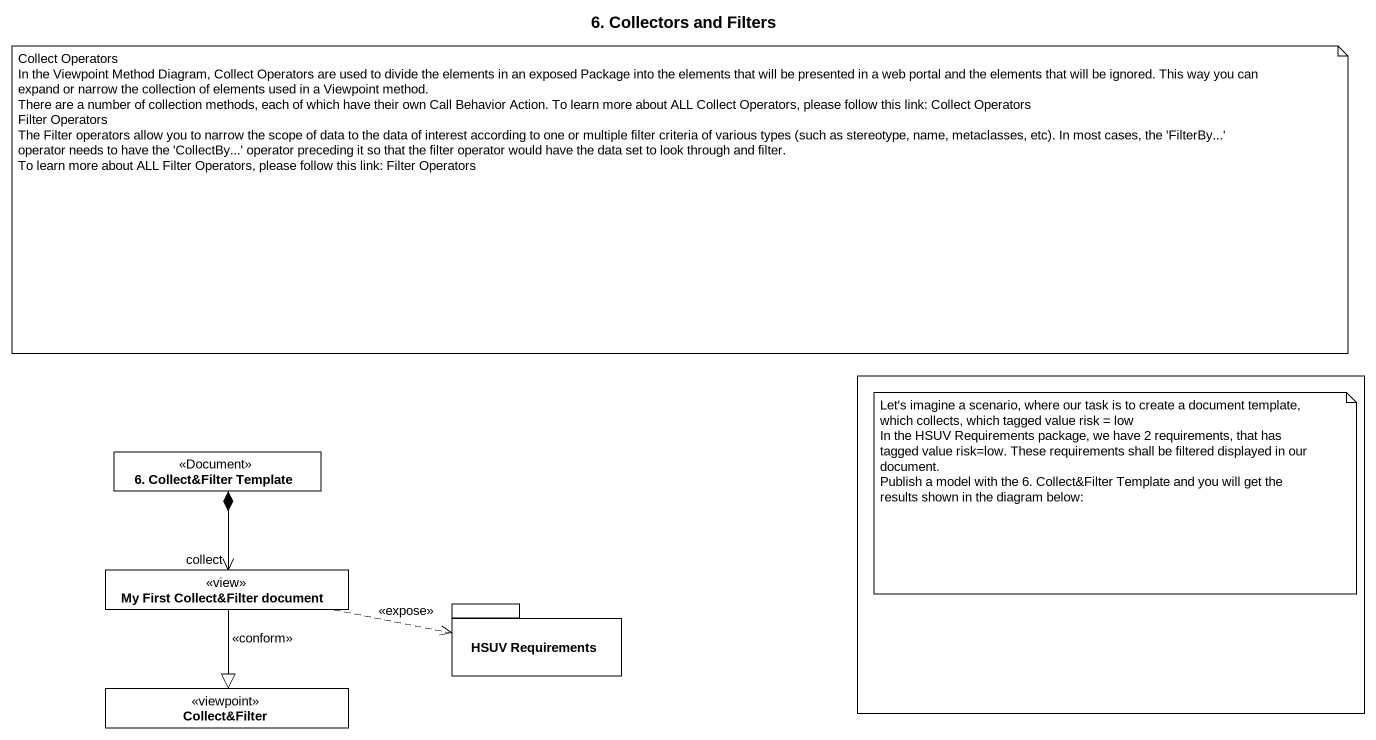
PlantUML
@startuml
title 6. Collectors and Filters
allowmixing
hide circle
hide empty members
rectangle " " as rectangle1
class "6. Collect&Filter Template" as c6_Collect_Filter_Template <<Document>>
class "My First Collect&Filter document" as My_First_Collect_Filter <<view>>
package "HSUV Requirements" as HSUV_Requirements {
}
class "Collect&Filter" as Collect_Filter <<viewpoint>>
c6_Collect_Filter_Template *--> "collect" My_First_Collect_Filter
My_First_Collect_Filter .right.> HSUV_Requirements : <<expose>>
My_First_Collect_Filter --|> Collect_Filter : <<conform>>
note as N1
  Collect Operators
  In the Viewpoint Method Diagram, Collect Operators are used to divide the elements in an exposed Package into the elements that will be presented in a web portal and the elements that will be ignored. This way you can expand or narrow the collection of elements used in a Viewpoint method.
  There are a number of collection methods, each of which have their own Call Behavior Action. To learn more about ALL Collect Operators, please follow this link: Collect Operators
  Filter Operators
  The Filter operators allow you to narrow the scope of data to the data of interest according to one or multiple filter criteria of various types (such as stereotype, name, metaclasses, etc). In most cases, the 'FilterBy...' operator needs to have the 'CollectBy...' operator preceding it so that the filter operator would have the data set to look through and filter.
  To learn more about ALL Filter Operators, please follow this link: Filter Operators
end note
note as N2
  Let's imagine a scenario, where our task is to create a document template, which collects, which tagged value risk = low
  In the HSUV Requirements package, we have 2 requirements, that has tagged value risk=low. These requirements shall be filtered displayed in our document.
  Publish a model with the 6. Collect&Filter Template and you will get the results shown in the diagram below:
end note
@enduml
